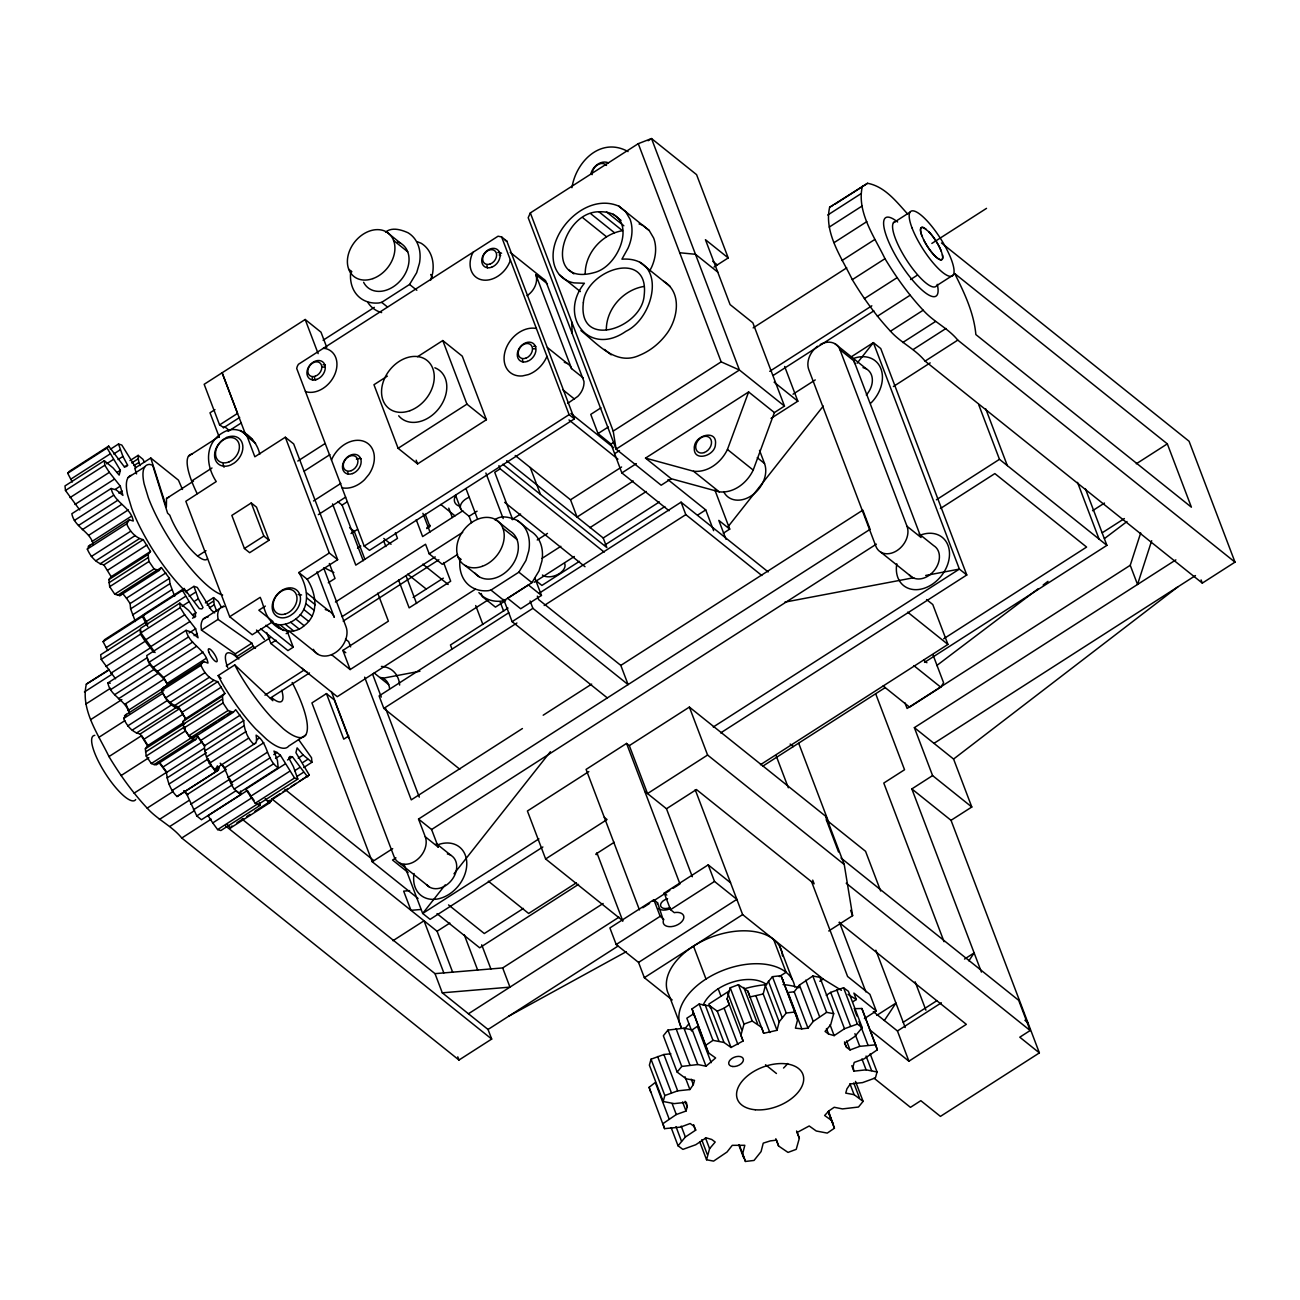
<?xml version="1.0" encoding="UTF-8"?>
<svg xmlns="http://www.w3.org/2000/svg" width="1300" height="1300" viewBox="0 0 1300 1300"><rect width="100%" height="100%" fill="white"/><g stroke="black" fill="none" stroke-linecap="round" stroke-linejoin="round"><path stroke-width="1.5" d="M220.188 763.197C229.044 771.258 228.053 786.337 238.859 793L278.184 767.764C266.256 760.159 268.336 742.462 256.116 735.15L256.734 740.594L255.661 743.113L253.679 744.169C247.341 738.108 244.026 729.284 243.734 720.606L235.706 709.686L233.301 712.303L193.96 737.539L188.711 735.751L183.674 728.211L183.138 721.337L185.559 718.721L224.9 693.485L217.717 681.655C209.869 679.559 203.986 672.669 200.996 665.34L202.004 662.821L204.002 661.7L208 663.097C205.692 648.928 188.76 644.378 186.079 630.337L146.737 655.574C148.769 668.07 162.825 672.506 166.952 683.54L206.278 658.32M233.301 712.303L228.036 710.515L223.015 702.975L222.479 696.101L224.9 693.485M155.106 652.567L140.888 632.856L140.481 628.371L179.822 603.135L188.597 610.383L194.626 617.516L195.829 612.722L182.487 590.428L184.112 588.494L199.322 608.579L201.857 608.92L203.028 607.523L198.364 598.764L193.911 586.365L185.721 591.614M110.305 449.28L118.495 444.015L122.931 456.414L127.595 465.173L126.409 466.554L123.874 466.196L108.68 446.111L107.039 448.029L120.364 470.324L119.161 475.085L113.116 467.968L104.325 460.688L65 485.924L65.471 490.474L79.755 509.99M585.211 273.796C585.114 253.012 602.225 234.049 622.505 230.701L598.894 211.77C561.275 212.062 542.441 287.04 594.214 272.594C621.79 265.834 640.087 210.356 598.894 211.77M606.336 329.729C606.239 308.88 623.415 289.851 643.76 286.488M828.571 1111.354L834.421 1128.221L827.255 1133.096L816.254 1131L809.201 1125.979L797.16 1132.462L799.337 1138.247L796.234 1149.346L788.011 1152.418L778.586 1145.999L776.555 1140.149L770.38 1140.88L763.246 1143.139L761.069 1151.605L754.033 1160.445L745.452 1161.453L742.641 1153.766L744.819 1145.3L732.258 1145.332L727.025 1152.028L713.602 1161.111L706.566 1159.763L709.589 1148.664L715.195 1142.05L711.717 1139.466L706.095 1137.841L695.76 1144.731L682.89 1149.395L678.048 1145.804L671.158 1127.636M833.69 1013.691L826.654 1012.342L813.231 1021.443L807.983 1028.121L801.824 1028.852L788.011 992.517L794.186 991.786L799.435 985.091L812.841 976.008L819.894 977.356L833.69 1013.691L830.668 1024.79L825.061 1031.42L828.539 1034.004L834.145 1035.629L844.496 1028.739L857.366 1024.075L862.193 1027.65L854.896 1036.441L844.545 1043.331L846.56 1047.361L850.038 1049.945L859.755 1046.354L875.664 1044.826L877.337 1049.799L863.964 1058.915L854.23 1062.409L853.044 1066.682L853.873 1071.151L866.092 1069.835L877.061 1071.964L875.42 1077.911L862.566 1082.608L850.346 1083.924L846.934 1088.831L845.748 1093.121L854.1 1094.665L863.102 1101.376L858.487 1107.031L842.481 1108.916L834.21 1107.275L829.059 1110.785L824.622 1115.497L831.675 1120.519L833.414 1124.078M678.048 1145.804L685.36 1137.013L695.695 1130.122L693.68 1126.092L690.202 1123.509L680.501 1127.1L664.576 1128.644L662.919 1123.655L676.293 1114.539L686.026 1111.045L687.212 1106.771L686.367 1102.319L674.164 1103.619L663.195 1101.49L664.836 1095.543L677.69 1090.846L689.894 1089.546L693.322 1084.622L694.509 1080.349L686.156 1078.805L677.154 1072.078L681.753 1066.439L697.775 1064.538L706.03 1066.195L715.617 1057.956L708.565 1052.935L706.842 1049.392L692.023 1008.898L699.189 1004.023L710.19 1006.119L717.242 1011.14L724.116 1008.166L729.284 1004.656L727.106 998.871L730.21 987.773L738.433 984.701L747.858 991.12L763.685 1033.305L777.01 1030.315L779.171 1021.849L786.224 1013.025L794.804 1012.017L797.599 1019.704L795.438 1028.17L801.824 1028.852M730.21 987.773L744.006 1024.108L740.903 1035.206L743.096 1040.991L731.039 1047.475L723.986 1042.454L712.985 1040.358L705.819 1045.233L706.842 1049.392M259.74 454.301C256.945 439.433 240.11 423.654 224.624 431.681C204.701 441.805 204.961 464.327 216.239 481.569L185.835 501.28L229.678 616.704L260.211 597.334C264.826 607.181 265.866 624.293 280.02 624.78C285.805 624.829 291.233 622.472 295.766 618.995C311.074 607.717 308.067 586.852 298.821 572.553L329.29 553.004L337.659 559.699L307.19 579.247L298.821 572.553M271.034 621.4C279.077 631.605 294.092 635.082 304.135 625.706C319.442 614.413 316.42 593.548 307.19 579.247M242.044 819.097L435.012 973.651L442.293 992.826L488.036 1029.47L491.692 1039.057L458.981 1060.036L181.773 838.029C171.941 825.955 157.463 819.699 147.16 808.129C132.519 792.447 120.039 774.93 108.972 756.584C98.28 734.354 80.486 709.93 86.336 684.158L109.233 669.467M193.505 481.163L166.53 498.469L166.368 506.919L150.751 457.99L134.761 468.244L136.565 473.899M326.739 347.295L320.986 332.166L305.175 319.491L204.165 384.296L219.586 424.921L223.502 427.407A10.806 2.876 57.3 0 1 228.036 429.569M941.492 242.97L1189.078 441.253L1235 562.136L1202.305 583.115L925.096 361.108C915.265 349.034 900.77 342.777 890.484 331.207C875.842 315.526 863.362 298.009 852.296 279.662C841.604 257.433 823.794 233.009 829.644 207.236L867.571 183.284C884.877 186.485 896.464 201.744 907.693 214.078M1235 562.136L957.791 340.113C947.96 328.055 933.481 321.799 923.179 310.213C908.538 294.531 896.057 277.03 884.991 258.684C874.299 236.454 856.489 212.03 862.355 186.257M777.01 1030.315L763.197 993.98L765.375 985.514L772.428 976.674L780.991 975.682L796.673 1015.852M670.865 1053.764L663.878 1054.511L651.024 1059.207L649.383 1065.155L663.195 1101.49M204.912 745.924L197.779 736.548L195.65 739.602L156.325 764.839L154.115 764.579L151.32 763.523L146.218 756.064L145.356 748.8L147.485 745.761L140.156 733.98C132.324 732.517 126.653 725.497 123.679 718.477L126.295 714.269M430.576 280.345L432.559 273.553A40.495 30.631 -51.3 0 0 421.038 243.197L417.69 241.898M510.331 259.902L509.714 261.999A24.245 18.346 -51.3 0 1 481.894 279.858A24.245 18.346 -51.3 0 1 472.128 254.15L473.216 252.135M1151.686 540.702L1137.533 584.464L1130.236 565.289L1140.701 532.935M590.785 174.168C592.426 166.757 600.73 159.624 608.465 162.825M174.671 596.278L169.942 583.651L169.455 578.337L161.395 567.548L159.169 570.44L119.844 595.66L114.741 594.181L109.671 586.69L108.924 579.572L111.166 576.68L103.886 564.883C96.038 563.176 90.301 556.221 87.311 549.087L90.074 545.074M87.311 549.087L126.653 523.851L129.415 519.837L133.282 521.024C130.877 506.854 113.945 502.515 111.166 488.491L71.841 513.727C74.295 527.296 90.496 531.44 93.356 544.635M571.935 187.704C575.9 161.639 600.876 136.419 628.062 151.58M748.621 391.95L645.515 458.104L693.517 471.234C708.142 472.81 721.435 462.15 727.447 449.459L748.621 391.95L774.378 412.571L784.485 406.088L752.846 322.806L730.08 304.574L705.429 239.688L728.211 257.92L714.041 267.02M645.515 458.104L671.255 478.741L719.274 491.855C733.899 493.431 747.191 482.771 753.204 470.08L774.378 412.571M158.438 761.784L166.498 772.509C167.229 781.332 170.511 790.351 177.044 796.526L218.303 770.136L219.31 767.536L214.386 770.689M185.559 718.721L178.393 706.891C170.528 704.795 164.645 697.905 161.671 690.576L162.679 688.058L204.002 661.7M217.393 765.83L216.336 768.349L214.338 769.405C208.016 763.344 204.701 754.52 204.393 745.842L196.381 734.923L193.96 737.539M728.211 257.92L696.572 174.639L651.511 138.548L638.267 143.666L530.335 212.924L528.19 217.685L616.102 449.134L661.164 485.225L671.255 478.741M657.117 903.792L657.572 902.85L653.851 899.73L609.895 927.94L616.2 944.531L638.544 962.423L644.345 977.681L672.181 999.976M657.572 902.85L663.406 920.384A10.806 6.468 -20.8 0 0 671.222 926.64A10.806 6.468 -20.8 0 0 683.621 918.678A10.806 6.468 -20.8 0 0 675.821 912.421L674.31 912.681L670.54 909.659L664.235 893.068L708.207 864.858L730.551 882.765M649.561 271.115L651.625 267.166A40.95 30.972 -51.3 0 0 653.656 238.046L649.204 230.49L642.492 225.095L639.08 223.941M883.139 685.961L909.577 707.135L940.729 687.164L943.605 682.809L933.042 654.956M839.231 922.545L966.339 1024.351L908.911 1061.19L897.439 1030.981L884.374 1020.516L895.944 1003.08L876.769 1015.381M968.874 960.846L974.123 952.916L964.551 959.059M103.09 641.68L104.65 639.649L143.991 614.413L142.431 616.444L103.09 641.68L107.705 650.471M227.338 824.574L230.425 828.003L231.985 825.971M230.425 828.003L269.766 802.766L271.326 800.735L254.93 811.249M108.924 579.572L148.265 554.336L150.491 551.444L143.227 539.646C135.379 537.94 129.626 530.985 126.653 523.851M119.844 595.66L125.353 590.671M445.218 884.894L422.679 913.445L430.073 919.36L542.88 846.983M453.993 873.795L550.387 751.709M728.146 526.565L823.29 406.055M857.09 363.252L873.373 342.631L880.75 348.546L966.778 574.99L720.639 732.924M711.197 1062.685L697.385 1026.35L692.234 1029.86L683.962 1028.203L667.956 1030.087L663.341 1035.743L677.154 1072.078M684.483 1029.194L688.837 1023.945M350.773 271.148A40.495 30.631 -51.3 0 0 378.836 302.981L381.68 302.348L409.565 284.456L416.666 272.724L419.494 263.088A40.495 30.631 -51.3 0 0 407.973 232.732C401.229 229.743 391.983 226.85 385.596 232.082M460.07 558.886A40.495 30.631 -51.3 0 0 488.134 590.72L490.977 590.086L518.863 572.179L525.964 560.446L528.791 550.81A40.495 30.631 -51.3 0 0 517.27 520.455C510.526 517.481 501.28 514.589 494.894 519.805M478.887 592.572A40.495 30.631 -51.3 0 0 501.199 601.185L504.043 600.551L531.944 582.644L539.029 570.911L541.872 561.275A40.495 30.631 -51.3 0 0 530.335 530.92L517.27 520.455M147.713 624.423L143.162 615.664L144.787 613.73L184.112 588.494M265.216 798.655L268.304 802.133L269.929 800.199M268.304 802.133L309.254 774.962L295.929 752.668L297.115 747.89L303.16 755.008L311.935 762.255L303.745 767.52M72.264 482.024L67.714 473.265L69.339 471.331L108.68 446.111M222.154 607.506L223.34 606.125M567.645 403.423L577.785 396.402A16.64 12.578 -51.3 0 0 583.976 381.452L545.74 280.946A16.64 12.578 -51.3 0 0 543.254 278.801L510.201 252.33M650.78 1092.293L649.106 1087.32L655.281 1082.461L669.077 1118.812M971.799 807.008L932.587 775.596L911.836 788.921L951.031 820.316L971.799 807.008L953.583 759.054L1177.898 586.852M936.748 665.551L1038.326 588.656M1043.169 585L1047.995 581.327M1104.431 538.606L1127.003 521.528M826.264 995.345L830.684 992.388L843.554 987.74L848.396 991.315L862.193 1027.65M67.714 473.265L107.039 448.029M70.72 479.212L110.045 453.976M113.701 453.993L120.25 449.784M106.584 463.791L113.149 459.599M65.471 490.474L104.796 465.238L104.325 460.688M118.024 459.566L122.931 456.414M70.021 497.608L109.346 472.371L120.282 486.135L122.915 495.365L116.236 489.921L111.166 488.491M129.984 460.606L138.174 455.358L142.886 459.257L144.56 462.296M124.312 467.269L127.595 465.173M131.739 462.946L138.287 458.738L138.174 455.358M117.081 472.436L120.364 470.324M214.955 409.614L209.999 412.799L219.342 437.385M323.082 340.243L374.335 307.352M133.965 465.595L138.889 462.442L138.287 458.738M74.945 504.465L114.27 479.229M648.099 140.741L651.511 138.548L739.424 370.012L784.485 406.088M128.245 477.441L144.852 466.781M115.359 489.288L120.282 486.135M219.586 424.921L237.543 413.4L222.121 372.775L245.895 435.37M74.36 520.471L113.685 495.235M118.82 493.09L122.086 490.994M223.373 427.895L239.704 417.414M78.52 525.476L117.845 500.24M188.516 456.202L219.034 436.621M228.134 431.372L241.199 422.988M82.322 529.669L121.647 504.433M89.001 535.113L128.326 509.876M92.138 541.385L131.479 516.165M88.205 546.39L129.415 519.837M191.653 481.049L211.998 468M91.276 556.53L130.618 531.294M337.659 559.699L293.686 443.934L285.317 437.239L254.849 456.788L247.227 436.589L244.205 432.868M95.875 560.788L135.216 535.551M387.384 376.106L373.961 384.719L398.109 448.305L417.593 463.905L486.411 419.738L462.264 356.151L442.78 340.551L417.609 356.704M100.084 563.859L139.425 538.622M103.886 564.883L143.227 539.646M107.543 570.278L146.884 545.041M111.166 576.68L150.491 551.444M297.798 461.045L324.919 443.641M109.037 582.692L148.362 557.456L148.265 554.336M109.671 586.69L148.996 561.47L148.362 557.456M251.257 502.954L231.839 515.418L244.416 548.503L249.649 552.695L269.051 540.231L256.49 507.146L251.257 502.954L263.835 536.055L269.051 540.231M304.281 471.087L329.908 454.642M114.741 594.181L154.082 568.945L159.169 570.44M117.585 595.319L156.926 570.099M156.487 570.7L161.395 567.548M122.07 592.767L126.457 598.179L165.799 572.942M197.551 556.14L206.001 550.712M135.346 621.514L130.618 608.887L130.114 603.574L169.455 578.337M130.618 608.887L169.942 583.651M132.551 614.884L171.893 589.648M313.511 500.955L340.827 483.421M398.109 448.305L466.944 404.137L486.411 419.738M244.416 548.503L263.835 536.055M143.162 615.664L182.487 590.428M146.169 621.628L185.494 596.391M106.145 647.66L145.47 622.424L142.431 616.444M189.118 596.342L195.666 592.134M318.321 514.654L345.637 497.12M182.049 606.206L188.597 601.997M140.888 632.856L180.213 607.62L179.822 603.135M101.221 659.392L140.562 634.156L140.026 629.509L100.685 654.745L101.221 659.392L115.554 678.779M337.724 501.589L342.095 505.082L347.084 501.881M195.081 600.86L198.364 598.764M145.389 640.006L184.714 614.77L195.634 628.745L198.071 637.78L191.295 632.076L186.079 630.337M105.804 666.51L145.145 641.274L153.676 652.178M205.368 602.891L213.557 597.626L218.27 601.526L221.618 607.604M207.123 605.231L213.688 601.023L213.557 597.626M192.546 614.835L195.829 612.722M107.9 670.702L86.336 684.158M834.876 204.263L867.571 183.284M192.53 618.215L195.796 616.119M209.365 607.88L214.289 604.727L213.688 601.023M150.28 646.929L189.605 621.709M110.744 673.319L150.069 648.082M84.419 691.941L112.222 674.099M827.742 215.02L860.438 194.041M203.044 619.32L219.651 608.66M128.245 710.418C124.036 699.497 109.98 695.354 107.9 682.923L147.225 657.686C149.321 670.117 163.377 674.261 167.57 685.181L128.245 710.418L129.48 713.684M189.085 632.954L195.634 628.745M149.126 662.22L188.468 636.984M357.5 529.376L351.016 533.52M85.946 703.999L110.468 688.269M829.254 227.078L861.965 206.099M255.45 648.359A35.035 9.328 57.3 0 0 252.996 646.181L236.389 656.841L235.284 653.819L201.451 630.061L218.059 619.401L217.636 615.16A76.781 20.442 57.3 0 1 224.591 606.483M194.09 635.635L197.356 633.523M110.484 689.731L149.809 664.495M153.303 667.322L192.627 642.086M114.644 694.688L153.969 669.451M157.105 671.613L196.446 646.376M118.43 698.815L157.755 673.579M90.805 719.534L121.859 699.595M834.112 242.613L866.807 221.634M364.195 546.114L569.108 414.635L574.405 418.876L369.476 550.355L364.195 546.114L296.692 368.42L297.31 366.324L298.399 364.309L498.062 236.21L501.621 236.941L506.821 241.118L574.405 418.876M163.881 677.316L203.222 652.08M125.06 704.113L164.385 678.892M604.191 552.11L500.175 468.796L494.731 472.29L512.704 519.659M328.299 582.774L335.043 578.451L329.355 563.501M600.99 407.81L590.753 414.391L598.033 433.566L611.033 444.08L621.855 472.924L669.061 510.738M161.671 690.576L200.996 665.34M124.491 715.699L163.832 690.462M893.425 222.804L910.033 212.144M123.679 718.477L163.004 693.241C165.994 700.261 171.665 707.281 179.498 708.744L185.9 718.916M98.654 737.474L124.816 720.688M841.961 260.553L874.673 239.557M426.985 527.524L430.316 525.379M426.741 528.629L429.942 526.581L425.23 514.199M165.539 697.986L204.88 672.75M235.284 653.819L251.891 643.175L252.996 646.181M462.832 510.77L422.63 536.575L416.227 519.707M127.692 725.936L167.018 700.7M226.265 665.941L270.481 637.569M753.155 327.892L846.739 267.832M170.186 702.406L209.511 677.17M132.259 730.113L171.6 704.876M305.679 735.053L288.714 746.07A76.781 20.442 57.3 0 1 266.662 739.375L255.661 728.91A76.781 20.442 57.3 0 1 221.812 682.5L218.156 675.594L234.764 664.934L272.821 700.7L271.976 697.889A35.035 9.328 57.3 0 0 281.726 690.316M266.695 632.531L270.855 643.484L275.957 640.217M286.162 633.669L289.559 631.491L317.947 654.29M335.449 602.046L425.555 544.245L429.195 553.832L442.26 564.298L457.584 554.466M468.942 497.315A12.789 7.654 -20.8 0 0 462.183 510.754L469.105 516.295L477.084 511.176M598.033 433.566L608.286 427.001M174.46 705.64L213.801 680.404M136.435 733.07L175.76 707.834M178.393 706.891L217.717 681.655M140.156 733.98L179.498 708.744M613.21 431.096L721.159 361.855L739.424 370.012L616.102 449.134L613.21 431.096L530.335 212.924M108.972 756.584L141.684 735.605L147.713 745.095M852.296 279.662L884.991 258.684M182.016 712.319L221.341 687.082M429.195 553.832L462.686 532.334M143.829 739.342L183.17 714.106M286.812 630.273L293.248 647.205L287.95 650.601L260.585 628.68M342.062 616.655L435.224 556.887M611.033 444.08L614.234 442.032M183.138 721.337L222.479 696.101M147.485 745.761L183.544 722.621M343.168 621.14L438.896 559.731M931.84 243.441L986.521 208.357M183.138 724.327L222.479 699.091M145.356 748.8L184.697 723.58M145.519 752.001L183.202 727.821M183.674 728.211L223.015 702.975M512.07 519.496L520.585 514.036M614.673 453.668L619.483 450.58M146.218 756.064L185.559 730.827L190.645 738.286L195.65 739.602M121.062 775.58L148.85 757.738M864.37 298.659L897.081 277.68M188.711 735.751L228.036 710.515M191.636 737.051L230.961 711.815M151.32 763.523L190.645 738.286M202.946 730.714L216.044 722.312M219.326 720.2L224.25 717.048M227.516 714.951L230.799 712.839M413.156 597.447L443.332 578.142M154.115 764.579L193.44 739.342M910.569 279.516L917.248 275.226M264.956 695.175L304.07 670.085M769.73 371.312L871.829 305.809M515.239 455.52L570.521 499.785L621.595 467.009M200.769 740.415L240.11 715.179M475.345 589.241L350.155 669.565L342.875 650.39L388.391 621.173L377.731 593.141M162.841 767.13L202.166 741.894M270.368 698.051L309.481 672.961M773.435 375.277L873.827 310.863M621.855 472.924L636.35 463.629M204.393 745.842L243.734 720.606M134.079 793.163L166.79 772.168L159.689 762.58M877.403 316.241L910.097 295.246M166.498 772.509L204.197 748.312M204.734 750.961L244.075 725.725M537.225 539.988L547.462 533.423M167.099 777.92L206.424 752.684M953.209 275.031L936.601 285.691A38.383 10.221 57.3 0 1 906.116 259.301A38.383 10.221 57.3 0 1 895.733 221.471M633.262 481L577.07 517.043L570.521 499.785M206.554 756.86L245.879 731.624M169.097 783.981L208.439 758.745M209.235 763.409L248.56 738.173M171.941 790.644L211.266 765.408L209.137 760.419M147.16 808.129L173.322 791.342M890.484 331.207L923.179 310.213M793.033 394.176L815.262 379.925M851.159 356.899L873.373 342.631L959.384 569.091L966.778 574.99M348.709 737.847L334.279 699.887L326.446 693.599L311.919 702.926L372.239 861.754L418.048 898.446M256.23 740.074L259.512 737.961M542.084 558.35L560.852 546.309M589.891 527.67L646.295 491.481M214.338 769.405L255.661 743.113M177.044 796.526L218.303 770.136M224.51 767.942L263.835 742.706M488.41 599.722L337.285 696.686L270.855 643.484M771.03 418.389L797.842 401.18L784.648 366.47M240.597 791.034L240.776 794.495L201.451 819.731L196.771 815.913L186.972 794.674L226.297 769.438M159.396 819.455L188.825 800.572M902.72 342.534L935.415 321.555M228.02 777.514L267.345 752.278M505.651 600.584L495.446 607.133L482.381 596.668L481.163 593.466M534.17 582.286L574.34 556.514M506.659 460.704L603.216 537.989L659.392 501.93M190.564 804.326L229.905 779.09L232.018 783.234M273.78 754.601L277.062 752.489L280.442 755.3L294.531 778.001L297.83 779.041L293.394 766.626L288.73 757.867L289.9 756.47L292.435 756.827L307.629 776.896M230.799 783.023L270.124 757.803M579.459 561.34L541.905 585.439L535.584 580.369M605.069 544.895L664.836 506.561M193.391 809.851L232.716 784.615M508.007 608.075L450.45 644.995L451.88 648.733M275.535 758.452L280.442 755.3M169.959 826.378L194.48 810.648M913.283 349.456L945.977 328.477M234.146 789.1L273.488 763.864M508.755 612.739L379.096 695.923L383.825 708.403L459.843 769.275M539.467 593.028L681.07 502.174L768.17 571.919M196.771 815.913L236.096 790.676L240.776 794.495M541.466 595.433L520.699 608.758L507.634 598.293L528.401 584.967L541.466 595.433L534.999 578.386M287.527 759.98L292.435 756.827M285.041 764.043L245.716 789.279L255.206 803.238L258.505 804.261L297.83 779.041M298.236 758.16L303.16 755.008M503.685 599.446L512.119 621.66L532.886 608.335L628.095 684.596L620.815 665.405L538.671 599.625L537.339 596.115M181.773 838.029L211.201 819.146M383.825 708.403L516.913 623.009M544.196 605.491L685.815 514.637L761.816 575.51M925.096 361.108L957.791 340.113M302.9 762.45L307.808 759.298M250.347 796.51L289.673 771.274M250.217 794.788L247.422 790.449L208.097 815.685L212.745 822.9L252.086 797.664L254.036 800.345M294.743 770.705L299.65 767.553M348.774 735.946L343.752 739.164L326.446 693.599M893.392 386.506L930.199 362.895M697.678 515.076L705.738 509.909L713.635 530.676M255.206 803.238L294.531 778.001M296.952 776.474L303.517 772.265M212.745 822.9L217.62 829.595L256.945 804.359L260.211 805.301L259.301 802.376M260.211 805.301L220.87 830.538L217.62 829.595M271.57 799.159L279.76 793.894M283.043 791.798L287.95 788.629M291.233 786.533L296.156 783.38M299.423 781.284L309.254 774.962M236.909 822.819L243.457 818.61M246.74 816.514L250.023 814.401M723.271 533.244L729.722 529.1L714.919 490.116M522.421 728.536L411.255 799.874L364.634 677.17M543.189 715.211L591.679 684.092M620.815 665.405L862.826 510.136L870.106 529.311L418.535 819.049L425.262 836.761L438.327 847.226L431.6 829.514L418.535 819.049M372.239 861.754L392.697 848.64M936.406 499.785L999.472 459.323L1106.901 545.366L924.528 662.383M431.6 829.514L876.362 544.148M395.947 857.87L392.551 860.048L408.086 872.495M940.404 508.527L994.858 473.59L1086.605 547.072L943.686 638.771M828.734 930.979L852.621 915.655L844.236 864.484L707.59 755.04L647.53 793.569L629.314 745.615L626.567 743.421L586.089 769.405L639.454 909.903M588.835 771.599L527.41 811.005L545.626 858.959L622.586 920.595M629.314 745.615L689.374 707.086L826.02 816.53L844.236 864.484M538.915 838.874L422.679 913.445L404.056 864.37M713.261 727.009L959.384 569.091L925.681 575.461M392.957 940.712L424.027 920.79L443.836 972.936M1136.281 463.791L1167.335 443.869L1191.401 507.195L975.861 334.571C973.928 312.91 964.34 292.776 954.704 273.569L1167.335 443.869M545.626 858.959L607.051 819.553L604.305 817.359M271.57 798.688L437.093 931.255L449.865 923.049M1092.553 510.705L1104.48 503.051M614.217 842.286L595.725 854.149L596.375 854.669M644.784 791.375L666.477 808.746L696.426 789.539L814.125 883.805L812.727 880.116M1102.205 532.789L1124.37 518.57M523.429 908.424L484.299 933.53L448.549 904.914M576.371 882.83L528.645 913.461L488.345 881.189M760.451 764.725L947.944 644.426L932.783 604.533L926.591 599.56M578.533 884.374L479.684 947.798L437.027 913.656M762.613 766.269L885.333 687.538M435.012 973.651L502.677 967.931L603.135 903.484M1130.236 565.289L907.091 708.467L904.962 702.878M468.439 1013.773L618.946 917.199M932.587 775.596L914.371 727.642L1175.85 559.878M642.834 907.741L649.577 903.419M652.957 901.258L669.825 890.419M673.205 888.258L679.949 883.935L626.567 743.421M616.2 944.531L660.156 916.321L663.878 919.458M670.54 909.659L714.512 881.449L736.856 899.356L638.544 962.423M488.036 1029.47L617.906 946.14M933.985 743.34L1195.464 575.575M644.345 977.681L742.641 914.599L823.16 979.079L841.409 990.324M693.615 1013.854L686.839 1018.193L691.746 1031.111M729.154 991.039L708.841 1004.071L710.239 1007.76M779.301 976.625L786.094 972.286L773.597 939.38M819.764 981.256L823.16 979.079M852.946 1001.682L856.342 999.521L853.889 993.086L876.249 1010.994L864.403 1018.583M903.224 1022.271L937.008 1000.594M897.439 1030.981L941.362 1002.804M841.002 858.016L1018.68 1000.318L1030.169 1030.526L1019.785 1037.189L1039.382 1052.903L940.436 1116.391L920.822 1100.678L910.455 1107.34L874.087 1078.22M357.516 548.178L360.799 546.081M265.33 606.076L258.846 610.204L273.033 621.546L252.216 634.758L229.678 616.704M166.53 498.469L168.756 497.201M829.644 207.236L833.121 205.254M162.679 688.058L164.678 686.936M508.804 1016.145L626.259 951.697M744.006 1024.108L752.229 1021.036L761.67 1027.455L763.685 1033.305M747.858 991.12L749.889 996.97L763.197 993.98M382.281 678.356L419.965 671.222M784.875 602.128L913.77 577.72M409.646 890.63L403.666 891.134L410.963 910.325L420.907 909.48M442.293 992.826L509.957 987.123L502.677 967.931M854.133 1008.686L861.867 1008.491L875.664 1044.826M323.245 348.368L325.13 348.465A24.245 18.346 -51.3 0 1 334.896 374.173A24.245 18.346 -51.3 0 1 307.076 392.015L305.402 391.381M679.705 252.752L695.467 254.28L717.762 272.123M107.9 682.923L110.272 683.199M193.911 586.365L197.226 587.389L211.315 610.09L214.695 612.901M118.495 444.015L121.81 445.055L135.899 467.773M618.865 206.18C594.003 195.423 566.8 215.637 557.034 238.144A40.95 30.972 -51.3 0 0 574.031 282.88L584.399 283.254C557.716 316.079 588.965 357.305 625.966 331.273C655.298 317.233 667.989 256.149 621.92 259.171L627.997 248.251A40.95 30.972 -51.3 0 0 630.029 219.131L625.576 211.575L618.865 206.18L649.204 230.49M580.872 330.541C597.431 343.769 615.859 366.291 639.519 355.29C650.39 350.838 659.604 343.265 666.608 333.905C677.966 318.858 682.289 292.402 663.585 281.206M505.164 240.467L506.821 241.118M501.589 253.224L500.11 252.655A10.693 8.076 -51.3 0 0 497.835 252.541M277.062 752.489L273.959 751.091L277.469 760.663L278.184 767.764M325.016 568.1L333.873 572.553M252.574 439.562L240.143 430.398M848.039 994.403L856.342 999.521M926.201 229.336L923.877 227.809A19.012 5.07 57.3 0 0 921.911 235.804L923.65 239.769A18.996 5.054 57.3 0 0 937.024 257.822A18.996 5.054 57.3 0 0 942.386 254.784L941.314 251.355A19.012 5.07 57.3 0 0 928.915 231.839L923.877 227.809A18.996 5.054 57.3 0 0 921.911 235.82M218.059 619.401L251.891 643.175M835.12 343.834L866.612 369.054M839.946 349.684L853.97 360.929L921.05 537.501L907.01 526.256L839.946 349.684A19.191 14.511 -51.3 0 0 820.284 344.484M712.774 261.267L717.324 264.908M613.194 214.159L621.059 220.464M606.515 211.9L623.837 225.778M590.834 213.801L614.445 232.716M639.957 262.275L670.247 286.569M582.887 217.815L606.499 236.746M774.117 382.184L797.842 401.18M919.149 533.975L933.676 545.626A19.191 14.511 -51.3 0 1 933.936 570.928A19.191 14.511 -51.3 0 1 909.301 574.844M569.173 270.091L573.901 273.877M559.455 274.82L580.352 291.574M527.036 295.685A16.64 12.578 -51.3 0 0 535.795 274.56L547.43 283.855M880.685 552.094L912.178 577.314M757.25 457.681L764.514 463.483A25.594 19.354 -51.3 0 1 751.936 495.398A25.594 19.354 -51.3 0 1 723.694 491.741M727.447 449.459L753.204 470.08M907.644 612.154L947.944 644.426M547.414 347.539L567.401 363.545M564.281 362.326A16.64 12.578 -51.3 0 1 571.577 368.615L583.212 377.926M693.517 471.234L719.274 491.855M923.748 660.221L926.9 662.74M386.652 232.034L400.757 243.344M393.591 240.467L407.696 251.778M913.835 665.633L940.729 687.164M562.819 389.74L574.454 399.051M667.972 479.651L705.738 509.909M729.722 529.1L718.803 520.374L725.985 539.256M570.911 413.481L613.567 447.639M409.565 284.456L416.829 290.257M568.977 419.933L617.939 459.16M348.741 269.246L351.877 271.749M914.371 727.642L953.583 759.054M381.68 302.348L387.481 306.995M502.808 464.246L606.856 547.576L603.216 537.989M504.628 502.32L585 566.702M790.156 744.071L793.293 746.59M495.95 519.773L510.055 531.082A27.641 20.898 -51.3 0 1 510.429 567.531A27.641 20.898 -51.3 0 1 474.955 573.154M502.889 528.206L516.994 539.5M440.781 504.449L455 515.84M518.863 572.179L531.944 582.644M458.039 556.969L461.175 559.488M464.977 565.403L479.099 576.712M490.977 590.086L504.043 600.551M1024.888 1020.273L1027.91 1022.678M846.202 883.204L1030.169 1030.526M512.119 621.66L607.327 697.921M422.793 564.168L448.159 584.48M383.793 538.46L391.056 544.278M247.227 436.589L255.58 443.284M349.651 527.719L354.299 531.44L364.942 559.488M407.68 574.178L426.286 589.079M869.684 1029.779L908.911 1061.19M150.751 457.99L178.457 480.171L182.471 489.466M306.524 592.702L314.892 599.398M313.836 598.829L329.144 611.081M306.963 598.081L315.331 604.776M306.004 603.769L314.356 610.48M664.235 893.068L666.754 895.083M345.491 639.129L348.66 641.664L350.642 646.896M303.696 609.408L312.065 616.119M374.156 672.977L388.7 684.629M300.202 614.608L308.571 621.303M342.875 650.39L345.784 652.714M295.766 618.995L304.135 625.706M331.565 654.68L350.155 669.565M290.696 622.294L299.065 628.989M285.317 624.26L293.686 630.971M280.02 624.78L288.373 631.475M275.145 623.805L283.498 630.5M265.882 625.284L293.248 647.205M765.521 1064.749L776.457 1073.507M436.41 843.7L450.954 855.335M398.938 862.599L429.455 887.039M284.911 789.36L373.23 860.08M225.566 825.923L491.692 1039.057M873.307 1011.627L884.374 1020.516M604.5 349.473L611.179 354.835M183.95 790.92L188.029 794.69M218.156 675.594L221.081 678.34M221.991 764.758L225.225 768.267M183.739 791.164L186.972 794.674M267.702 800.475L269.766 802.766M211.266 765.408L216.385 771.306M298.529 739.472L311.529 757.77L311.935 762.255M276.315 624.423L279.386 628.095M148.996 561.47L154.082 568.945M126.457 598.179L130.114 603.574M140.562 634.156L145.145 641.274M104.796 465.238L109.346 472.371M180.213 607.62L184.714 614.77M145.47 622.424L147.826 626.633M234.764 664.934L238.42 671.84A76.781 20.442 57.3 0 0 272.269 718.25L283.27 728.715A76.781 20.442 57.3 0 0 292.175 682.5M430.674 274.511L432.51 278.07M693.03 1013.057L694.769 1016.6M125.856 703.934L128.993 711.1M535.795 274.56L571.577 368.615M1201.086 579.914L1202.305 583.115M1085.354 488.637L1106.901 545.366M1077.521 482.365L1099.069 539.077M985.774 408.882L1007.321 465.595M978.64 404.495L999.472 459.323M951.031 820.316L1039.382 1052.903M875.761 693.972L904.54 769.746L883.789 783.055L944.044 941.688M911.836 788.921L981.419 972.091M759.525 450.352L764.514 463.483M638.267 143.666L721.159 361.855M880.653 891.02L865.556 851.305L826.361 819.91L838.549 852.004M915.135 981.809L925.909 1010.165M798.753 743.389L828.977 822.949M875.859 950.202L905.206 1027.504M850.59 910.341L852.621 915.655M876.249 1010.994L869.944 994.386L847.6 976.495L811.525 881.562M681.07 502.174L685.815 514.637M776.084 755.56L788.32 787.767M839.377 922.155L865.865 991.9M877.337 1049.799L861.867 1008.491M854.831 1010.506L856.895 1015.95M858.959 1021.41L867.945 1045.021M870.155 1053.796L877.061 1071.964M843.554 987.74L857.366 1024.075M866.076 1056.039L871.585 1070.582M854.913 1033.646L859.755 1046.354M836.794 989.901L850.59 1026.236M861.949 1058.931L866.092 1069.835M830.684 992.388L844.496 1028.739M846.592 1040.861L850.038 1049.945M844.496 1041.918L846.56 1047.361M851.809 1065.691L853.873 1071.151M855.514 1081.389L863.102 1101.376M853.791 1083.062L859.316 1097.59M812.841 976.008L826.654 1012.342M830.017 1024.725L834.145 1035.629M849.956 1083.761L854.1 1094.665M826.459 1028.544L828.539 1034.004M805.724 980.184L819.52 1016.519M799.435 985.091L813.231 1021.443M689.374 707.086L707.59 755.04M779.919 946.871L792.415 979.761M794.186 991.786L807.983 1028.121M501.621 236.941L569.108 414.635M780.991 975.682L797.599 1019.704M828.23 1111.435L831.675 1120.519M828.913 1113.694L834.421 1128.221M772.428 976.674L786.224 1013.025M768.398 981.208L782.21 1017.542M695.207 789.717L742.641 914.599M765.375 985.514L779.171 1021.849M708.207 864.858L714.512 881.449M756.064 996.239L769.86 1032.59M743.779 987.415L757.575 1023.766M796.575 1130.984L799.337 1138.247M738.433 984.701L752.229 1021.036M666.477 808.746L692.315 876.752M530.238 467.529L540.459 494.406M727.854 993.362L741.666 1029.697M727.106 998.871L743.096 1040.991M775.824 1138.735L778.586 1145.999M718.185 988.796L720.931 996.06M724.116 1008.166L737.929 1044.501M693.501 946.14L705.997 979.03M717.242 1011.14L731.039 1047.475M710.19 1006.119L723.986 1042.454M705.136 1004.819L718.933 1041.17M498.956 465.611L500.175 468.796M699.189 1004.023L712.985 1040.358M442.78 340.551L466.944 404.137M653.851 899.73L660.156 916.321M692.023 1008.898L708.565 1052.935M485.875 473.005L503.181 518.554M739.196 1144.682L745.452 1161.453M738.758 1144.894L743.584 1157.601M530.075 600.941L532.886 608.335M692.234 1029.86L706.03 1066.195M683.962 1028.203L697.775 1064.538M676.033 1028.592L689.845 1064.928M691.242 1079.179L693.322 1084.622M465.969 488.589L477.457 518.846M667.956 1030.087L681.753 1066.439M685.067 1076.822L689.894 1089.546M705.445 1137.76L709.589 1148.664M469.105 516.295L471.526 522.697M596.895 852.8L622.863 921.148M500.061 601.689L503.652 611.146M701.74 1139.807L707.249 1154.351M455.552 495.219L460.85 509.177M685.133 1101.328L687.212 1106.771M693.631 1124.679L695.695 1130.122M699.66 1141.595L706.566 1159.763M682.581 1101.961L686.026 1111.045M663.878 1054.511L677.69 1090.846M657.621 1056.526L671.418 1092.861M448.76 508.137L452.319 517.514M681.216 1126.125L685.36 1137.013M672.149 1103.635L676.293 1114.539M651.024 1059.207L664.836 1095.543M675.984 1126.629L681.492 1141.172M475.702 605.556L482.885 624.471M416.163 460.168L417.593 463.905M649.106 1087.32L664.576 1128.644M443.593 562.559L450.677 581.214L409.142 607.864L398.564 580.011M422.89 513.305L430.007 532.041M395.379 532.805L397.491 538.379L355.794 565.126L332.54 503.896M405.99 575.624L416.569 603.476M305.175 319.491L318.142 353.632M383.76 541.011L385.873 546.585M342.095 505.082L363.236 560.755M481.699 944.807L490.913 969.02M285.317 437.239L329.29 553.004M372.694 674.424L381.29 697.076M385.596 708.403L419.299 797.128M464.23 934.7L477.669 970.092M323.668 567.889L346.027 626.73A20.475 15.486 -51.3 0 1 335.969 652.259A20.475 15.486 -51.3 0 1 313.381 649.334M317.021 571.805L334.279 617.321A20.475 15.486 -51.3 0 0 325.293 609.586M437.093 931.255L452.66 972.237M331.37 691.551L394.111 856.733A19.191 14.511 -51.3 0 0 415.155 861.136A19.191 14.511 -51.3 0 0 425.262 836.761M457.779 1056.835L458.981 1060.036M214.289 604.727L216.629 611.114M138.889 462.442L140.059 465.628M782.86 979.517L783.803 983.352M184.844 726.765L185.315 729.479M826.02 816.53L826.67 820.511M201.451 630.061L201.029 625.82A76.781 20.442 57.3 0 1 207.984 617.142M571.773 322.01L572.146 333.401M923.65 239.769A18.996 5.054 57.3 0 0 937.024 257.822A18.996 5.054 57.3 0 0 942.386 254.784M928.899 231.839A18.996 5.054 57.3 0 1 941.314 251.355M307.206 672.149A25.594 6.809 57.3 0 1 301.681 667.972M564.525 563.29A12.789 7.654 -20.8 0 1 557.944 574.421A12.789 7.654 -20.8 0 1 542.425 575.023M592.101 174.688A9.181 6.939 -51.3 0 1 597.366 164.954A9.181 6.939 -51.3 0 1 606.499 165.441M794.771 986.976A60.596 36.205 -20.8 0 0 725.676 969.377A60.596 36.205 -20.8 0 0 681.444 1027.861L668.947 994.971A60.596 36.205 -20.8 0 1 714.659 935.951A60.596 36.205 -20.8 0 1 782.47 956.004M670.28 908.667A10.806 6.468 -20.8 0 1 658.45 908.57M703.186 1005.144A36.725 21.954 -20.8 0 1 732.144 982.248A36.725 21.954 -20.8 0 1 766.724 984.701M787.702 1063.497A36.725 21.954 -20.8 0 1 783.526 1068.047M745.696 988.39A76.781 45.89 -20.8 0 1 764.855 984.766M783.055 984.555A76.781 45.89 -20.8 0 1 799.029 987.789M670.053 907.53A7.67 4.582 -20.8 0 1 660.611 905.954A7.67 4.582 -20.8 0 1 667.582 898.739M937.267 284.342A46.572 12.399 57.3 0 1 919.783 287.983A46.572 12.399 57.3 0 1 885.999 234.894A46.572 12.399 57.3 0 1 897.601 221.991M135.671 799.581A38.383 10.221 57.3 0 1 105.186 773.191A38.383 10.221 57.3 0 1 94.803 735.361M499.184 254.979A8.125 6.143 -51.3 0 1 500.711 255.564M315.64 380.152A8.125 6.143 -51.3 0 1 314.438 377M322.692 367.104A8.125 6.143 -51.3 0 1 324.431 367.201M533.26 348.774A8.32 6.289 -51.3 0 1 535.048 348.871M380.283 677.381A19.191 14.511 -51.3 0 1 389.577 688.691M853.97 360.929A19.191 14.511 -51.3 0 1 854.685 363.577M817.57 346.223A19.191 14.511 -51.3 0 0 808.795 369.671L875.875 546.244A19.191 14.511 -51.3 0 0 896.919 550.648A19.191 14.511 -51.3 0 0 907.01 526.256M863.005 367.656A19.191 14.511 -51.3 0 1 866.304 395.005M436.378 843.846A19.191 14.511 -51.3 0 1 438.327 847.226M447.346 853.954A19.191 14.511 -51.3 0 1 452.725 878.654A19.191 14.511 -51.3 0 1 426.579 884.569M197.161 493.659A60.596 16.136 57.3 0 1 192.173 454.106M222.641 595.026A76.781 20.442 57.3 0 1 148.33 497.705L144.17 484.023A76.781 20.442 57.3 0 1 149.662 464.392L152.685 465.238L167.586 513.159L169.812 515.239A35.035 9.328 57.3 0 0 189.914 548.372A35.035 9.328 57.3 0 0 207.464 558.773M187.184 592.979A76.781 20.442 57.3 0 1 131.722 508.365L127.562 494.683A76.781 20.442 57.3 0 1 131.138 475.361M546.959 356.314A26.227 19.841 -51.3 0 1 528.336 374.595L522.454 375.928A26.227 19.841 -51.3 0 1 505.196 350.935A26.227 19.841 -51.3 0 1 536.396 328.51M434.866 367.786A30.648 23.172 -51.3 0 1 439.27 407.973A30.648 23.172 -51.3 0 1 398.694 415.789M331.484 459.989A26.227 19.841 -51.3 0 1 364.146 441.431A26.227 19.841 -51.3 0 1 368.908 474.435L364.536 479.7A26.227 19.841 -51.3 0 1 342.046 487.793M348.27 474.142A10.871 8.223 -51.3 0 1 347.783 471.835M356.395 459.144A10.871 8.223 -51.3 0 1 361.156 458.705M523.006 361.904A10.871 8.223 -51.3 0 1 522.503 359.596M533.569 346.352A10.871 8.223 -51.3 0 1 535.876 346.483M487.468 267.816A10.693 8.076 -51.3 0 1 486.964 265.558M312.715 380.039A10.693 8.076 -51.3 0 1 312.211 377.764M323.082 364.748A10.693 8.076 -51.3 0 1 325.358 364.877M459.225 506.155A15.99 9.555 -20.8 0 1 456.089 494.926M920.92 534.918A30.924 23.384 -51.3 0 1 949.504 554.271A30.924 23.384 -51.3 0 1 920.303 589.274A30.924 23.384 -51.3 0 1 896.805 563.81M853.84 358.345A30.924 23.384 -51.3 0 1 880.929 368.794A30.924 23.384 -51.3 0 1 870.854 403.114M381.42 666.429A30.924 23.384 -51.3 0 1 399.636 685.067M438.198 844.642A30.924 23.384 -51.3 0 1 466.781 863.996A30.924 23.384 -51.3 0 1 437.58 898.983A30.924 23.384 -51.3 0 1 414.082 873.535M397.394 241.816A27.641 20.898 -51.3 0 1 401.131 279.793A27.641 20.898 -51.3 0 1 363.626 282.295M381.648 312.601A40.495 30.631 -51.3 0 1 367.705 302.201M224.055 467.236A16.461 12.447 -51.3 0 1 223.08 463.872M298.155 594.555A16.461 12.447 -51.3 0 1 301.584 594.977M256.539 630.045A76.781 20.442 57.3 0 1 264.371 639.438M227.727 667.664A35.035 9.328 57.3 0 1 238.842 659.019M583.342 302.77C577.704 350.188 641.924 328.299 644.166 295.425C649.805 247.991 585.569 269.896 583.342 302.77M694.411 446.989C692.315 462.573 715.097 456.267 715.439 444.438C717.535 428.854 694.753 435.159 694.411 446.989M282.457 590.038L279.077 592.491A16.461 12.447 -51.3 0 0 273.341 612.284A16.461 12.447 -51.3 0 0 290.192 615.696L293.589 613.242A16.461 12.447 -51.3 0 0 299.325 593.466A16.461 12.447 -51.3 0 0 282.457 590.038M226.801 437.434L223.243 439.449A16.461 12.447 -51.3 0 0 215.085 458.916A16.461 12.447 -51.3 0 0 230.653 465.026L234.211 463.027A16.461 12.447 -51.3 0 0 242.369 443.56A16.461 12.447 -51.3 0 0 226.801 437.434M704.21 452.562A9.181 6.939 -51.3 0 0 710.141 438.262A9.181 6.939 -51.3 0 0 696.491 443.186A9.181 6.939 -51.3 0 0 704.21 452.562M732.794 1066.52A7.67 4.582 -20.8 0 0 743.405 1059.451A7.67 4.582 -20.8 0 0 731.965 1058.444A7.67 4.582 -20.8 0 0 732.794 1066.52M755.267 1109.761A35.035 20.93 -20.8 0 0 803.628 1077.521A35.035 20.93 -20.8 0 0 751.481 1072.906A35.035 20.93 -20.8 0 0 755.267 1109.761M912.015 227.89A38.383 10.221 57.3 0 0 950.885 276.364A38.383 10.221 57.3 0 0 931.954 226.525A38.383 10.221 57.3 0 0 912.015 227.89M351.146 470.714A8.531 6.451 -51.3 0 0 356.655 457.438A8.531 6.451 -51.3 0 0 343.964 462.004A8.531 6.451 -51.3 0 0 351.146 470.714M315.348 376.204A8.125 6.143 -51.3 0 0 320.596 363.561A8.125 6.143 -51.3 0 0 308.523 367.916A8.125 6.143 -51.3 0 0 315.348 376.204M285.09 614.071A13.894 10.514 -51.3 0 0 295.376 592.784A13.894 10.514 -51.3 0 0 274.674 598.715A13.894 10.514 -51.3 0 0 285.09 614.071M490.165 264.03A8.125 6.143 -51.3 0 0 495.414 251.404A8.125 6.143 -51.3 0 0 483.34 255.743A8.125 6.143 -51.3 0 0 490.165 264.03M229.206 461.809A13.894 10.514 -51.3 0 0 236.811 439.969A13.894 10.514 -51.3 0 0 216.336 448.874A13.894 10.514 -51.3 0 0 229.206 461.809M525.883 358.199A8.32 6.289 -51.3 0 0 531.245 345.264A8.32 6.289 -51.3 0 0 518.895 349.7A8.32 6.289 -51.3 0 0 525.883 358.199M491.611 267.248A10.693 8.076 -51.3 0 0 498.501 250.64A10.693 8.076 -51.3 0 0 482.641 256.344A10.693 8.076 -51.3 0 0 491.611 267.248M409.906 410.702A30.648 23.172 -51.3 0 0 429.666 363.025A30.648 23.172 -51.3 0 0 384.15 379.421A30.648 23.172 -51.3 0 0 409.906 410.702M316.794 379.421A10.693 8.076 -51.3 0 0 323.684 362.798A10.693 8.076 -51.3 0 0 307.824 368.517A10.693 8.076 -51.3 0 0 316.794 379.421M527.329 361.416A10.871 8.223 -51.3 0 0 534.349 344.5A10.871 8.223 -51.3 0 0 518.196 350.317A10.871 8.223 -51.3 0 0 527.329 361.416M352.511 473.574A10.871 8.223 -51.3 0 0 359.531 456.657A10.871 8.223 -51.3 0 0 343.379 462.475A10.871 8.223 -51.3 0 0 352.511 473.574M482.251 566.329A27.641 20.898 -51.3 0 0 500.077 523.331A27.641 20.898 -51.3 0 0 459.046 538.119A27.641 20.898 -51.3 0 0 482.251 566.329M372.954 278.59A27.641 20.898 -51.3 0 0 390.78 235.592A27.641 20.898 -51.3 0 0 349.733 250.38A27.641 20.898 -51.3 0 0 372.954 278.59M208.748 651.95A7.67 2.047 57.3 0 0 216.515 661.798A7.67 2.047 57.3 0 0 212.908 651.983A7.67 2.047 57.3 0 0 208.748 651.95"/></g></svg>
